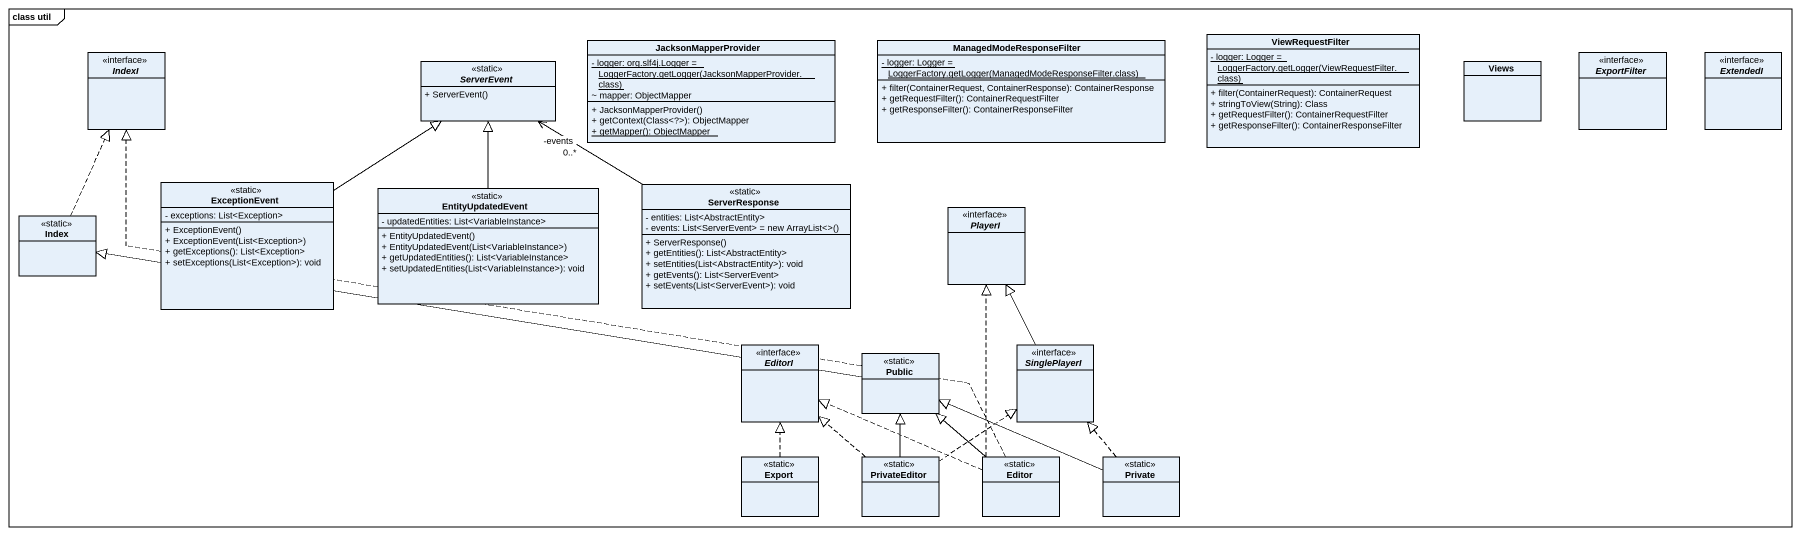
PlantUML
@startuml
mainframe class util
hide circle
hide empty members
skinparam classAttributeIconSize 0
interface IndexI <<interface>>
abstract class ServerEvent <<static>> {
  + ServerEvent()
}
class JacksonMapperProvider {
  {static} {field} - logger: org.slf4j.Logger = LoggerFactory.getLogger(JacksonMapperProvider.class)
  ~ mapper: ObjectMapper
  + JacksonMapperProvider()
  + getContext(Class<?>): ObjectMapper
  {static} + getMapper(): ObjectMapper
}
class ManagedModeResponseFilter {
  {static} {field} - logger: Logger = LoggerFactory.getLogger(ManagedModeResponseFilter.class)
  + filter(ContainerRequest, ContainerResponse): ContainerResponse
  + getRequestFilter(): ContainerRequestFilter
  + getResponseFilter(): ContainerResponseFilter
}
class ViewRequestFilter {
  {static} {field} - logger: Logger = LoggerFactory.getLogger(ViewRequestFilter.class)
  + filter(ContainerRequest): ContainerRequest
  + stringToView(String): Class
  + getRequestFilter(): ContainerRequestFilter
  + getResponseFilter(): ContainerResponseFilter
}
class Views
interface ExportFilter <<interface>>
interface ExtendedI <<interface>>
class Index <<static>>
class ExceptionEvent <<static>> {
  - exceptions: List<Exception>
  + ExceptionEvent()
  + ExceptionEvent(List<Exception>)
  + getExceptions(): List<Exception>
  + setExceptions(List<Exception>): void
}
class EntityUpdatedEvent <<static>> {
  - updatedEntities: List<VariableInstance>
  + EntityUpdatedEvent()
  + EntityUpdatedEvent(List<VariableInstance>)
  + getUpdatedEntities(): List<VariableInstance>
  + setUpdatedEntities(List<VariableInstance>): void
}
class ServerResponse <<static>> {
  - entities: List<AbstractEntity>
  {field} - events: List<ServerEvent> = new ArrayList<>()
  + ServerResponse()
  + getEntities(): List<AbstractEntity>
  + setEntities(List<AbstractEntity>): void
  + getEvents(): List<ServerEvent>
  + setEvents(List<ServerEvent>): void
}
interface PlayerI <<interface>>
interface EditorI <<interface>>
class Public <<static>>
interface SinglePlayerI <<interface>>
class Export <<static>>
class PrivateEditor <<static>>
class Editor <<static>>
class Private <<static>>
Index .up.|> IndexI
ExceptionEvent -up-|> ServerEvent
EntityUpdatedEvent -up-|> ServerEvent
ServerResponse -up-> "-events\n0..*" ServerEvent
Public -left-|> Index
SinglePlayerI -up-|> PlayerI
Export .up.|> EditorI
PrivateEditor .up.|> EditorI
PrivateEditor -up-|> Public
PrivateEditor .up.|> SinglePlayerI
Editor .left.|> IndexI
Editor .up.|> PlayerI
Editor .left.|> EditorI
Editor -up-|> Public
Private -left-|> Public
Private .up.|> SinglePlayerI
@enduml
